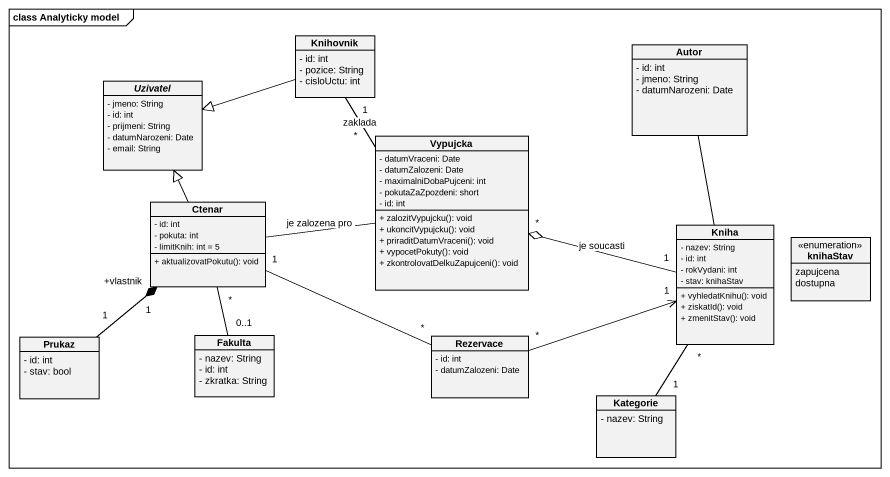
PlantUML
@startuml
mainframe class Analyticky model
hide circle
hide empty members
skinparam classAttributeIconSize 0
class Knihovnik {
  - id: int
  - pozice: String
  - cisloUctu: int
}
class Autor {
  - id: int
  - jmeno: String
  - datumNarozeni: Date
}
abstract class Uzivatel {
  - jmeno: String
  - id: int
  - prijmeni: String
  - datumNarozeni: Date
  - email: String
}
class Vypujcka {
  - datumVraceni: Date
  - datumZalozeni: Date
  - maximalniDobaPujceni: int
  - pokutaZaZpozdeni: short
  - id: int
  + zalozitVypujcku(): void
  + ukoncitVypujcku(): void
  + priraditDatumVraceni(): void
  + vypocetPokuty(): void
  + zkontrolovatDelkuZapujceni(): void
}
class Ctenar {
  - id: int
  - pokuta: int
  - limitKnih: int = 5
  + aktualizovatPokutu(): void
}
class Kniha {
  - nazev: String
  - id: int
  - rokVydani: int
  - stav: knihaStav
  + vyhledatKnihu(): void
  + ziskatId(): void
  + zmenitStav(): void
}
enum knihaStav {
  zapujcena
  dostupna
}
class Prukaz {
  - id: int
  - stav: bool
}
class Fakulta {
  - nazev: String
  - id: int
  - zkratka: String
}
class Rezervace {
  - id: int
  - datumZalozeni: Date
}
class Kategorie {
  - nazev: String
}
Knihovnik -left-|> Uzivatel
Knihovnik "1" -- "*" Vypujcka : zaklada
Autor -- Kniha
Ctenar -up-|> Uzivatel
Ctenar -right- Vypujcka : je zalozena pro
Ctenar "*" -- "0..1" Fakulta
Ctenar "1" -right- "*" Rezervace
Kniha "1" -left-o "*" Vypujcka : je soucasti
Kniha "*" -- "1" Kategorie
Prukaz "1" -up-* "+vlastnik\n1" Ctenar
Rezervace "*" -right-> "1" Kniha
@enduml
